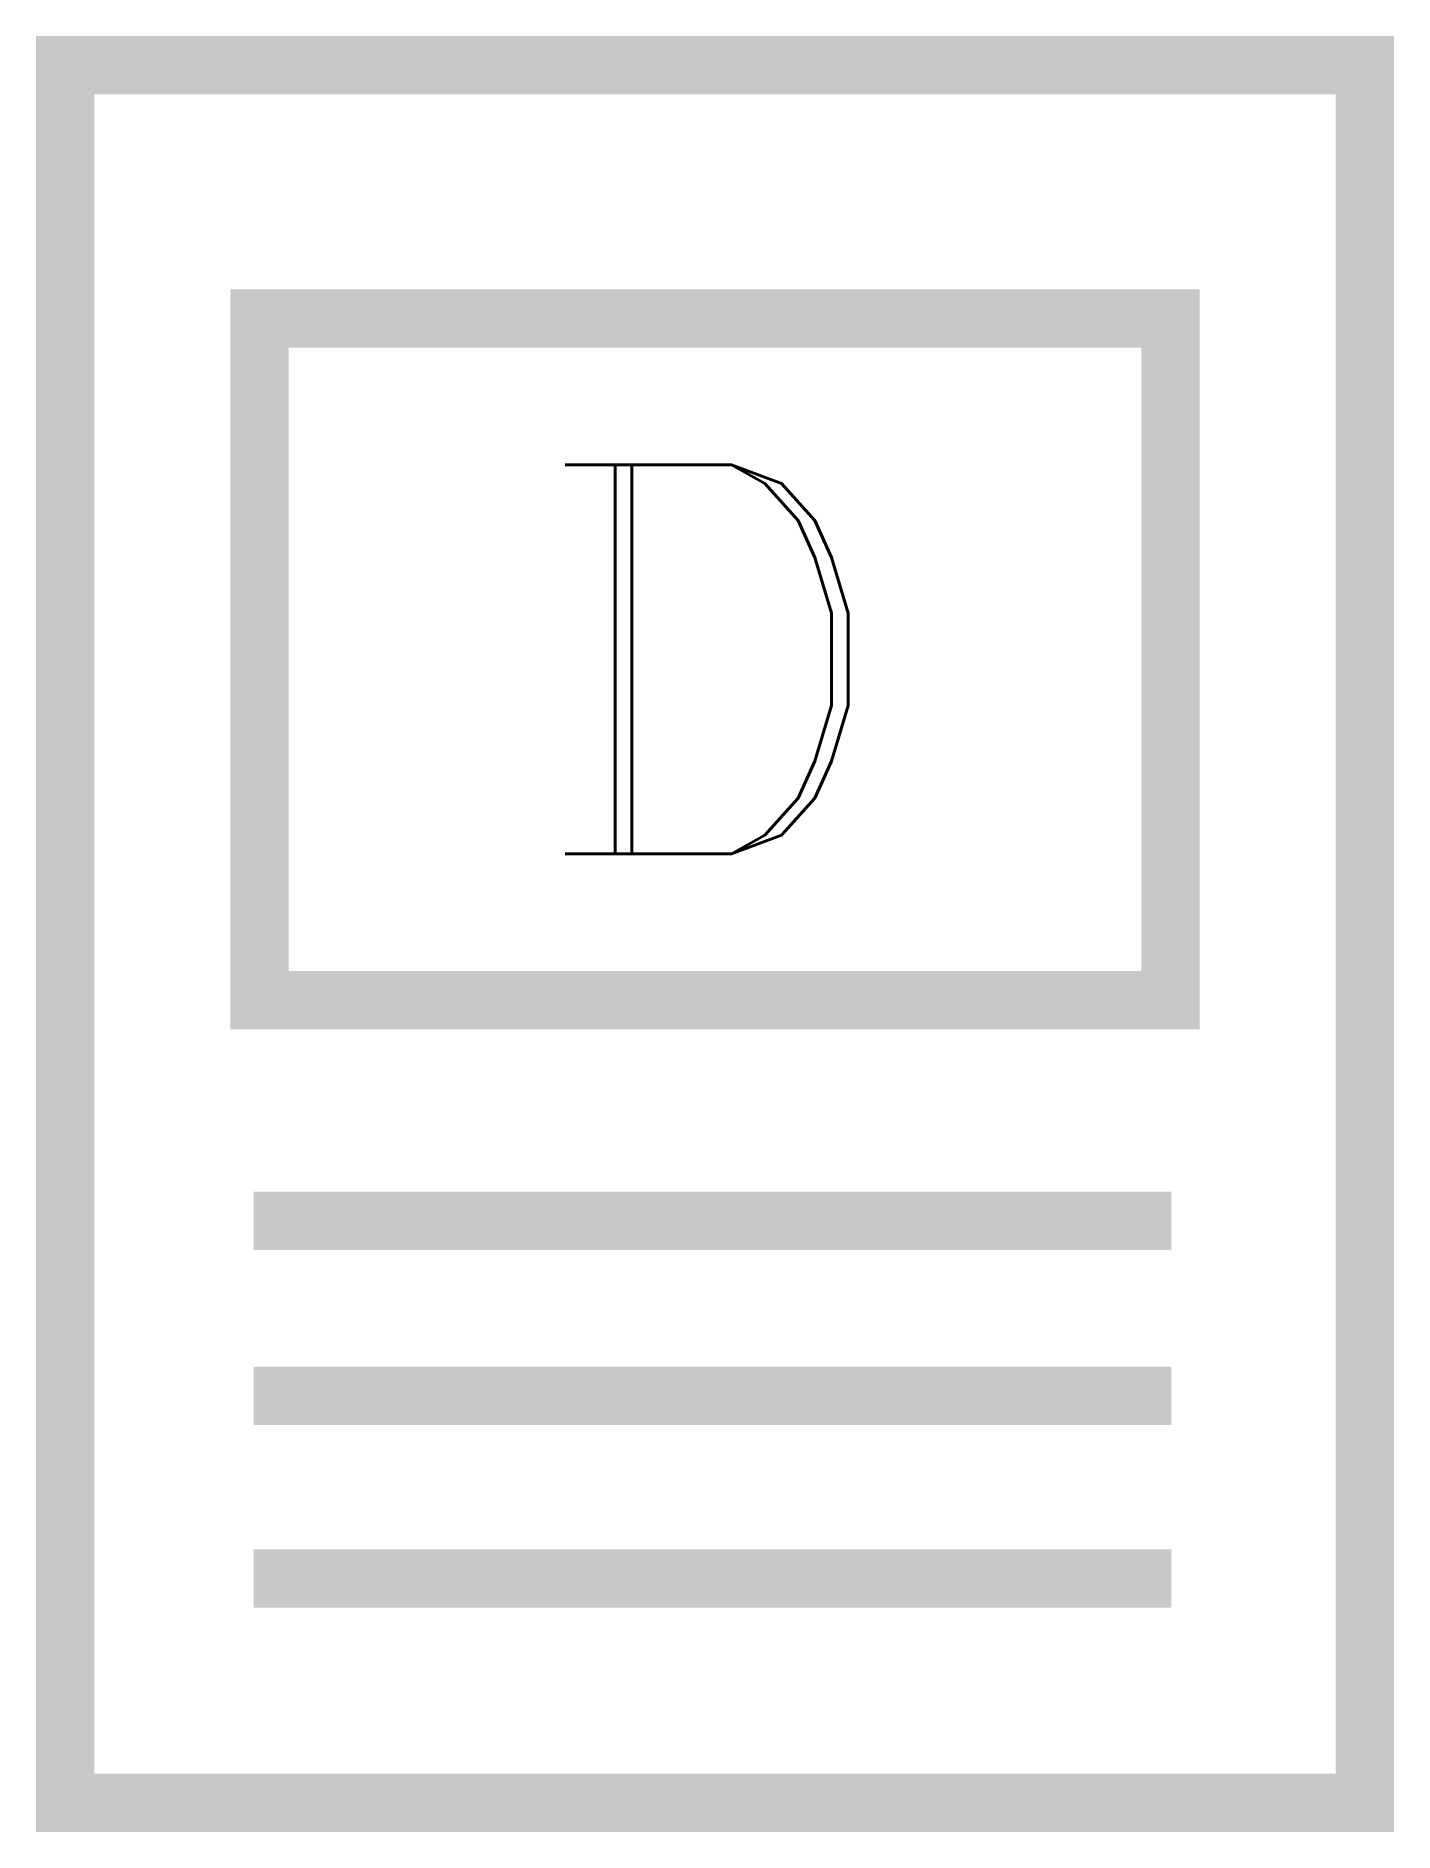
# Model space of a CAD drawing. Header units: inches. Extents: x -8.8 to 8.6, y -10.7 to 12.4.
import ezdxf
from ezdxf.enums import TextEntityAlignment as Align

# ---------------------------------------------------------------- set-up
doc = ezdxf.new("R2010")
doc.units = ezdxf.units.IN
doc.header["$LTSCALE"] = 48
doc.header["$MEASUREMENT"] = 0
doc.styles.add('WS8th', font='complex.shx', dxfattribs={"height": 0.1875})

msp = doc.modelspace()

# ---------------------------------------------------------------- linework, layer by layer
at = {"color": 0, "linetype": 'Continuous', "const_width": 0.75}
for points in [[(-8.475, 12.023), (-8.475, -10.323), (8.239, -10.323), (8.239, 12.023), (-8.475, 12.023)], [(-5.977, 0), (5.741, 0), (5.741, 8.765), (-5.977, 8.765), (-5.977, 0)], [(-6.05, -2.836), (5.748, -2.836)], [(-6.05, -5.088), (5.748, -5.088)], [(-6.05, -7.437), (5.748, -7.437)]]:
    msp.add_lwpolyline(points, dxfattribs=at)

# ---------------------------------------------------------------- texts
at = {"style": 'WS8th'}
msp.add_text('D', height=5, dxfattribs=at).set_placement((-0.118, 4.382), align=Align.MIDDLE_CENTER)

doc.saveas('drawing.dxf')
